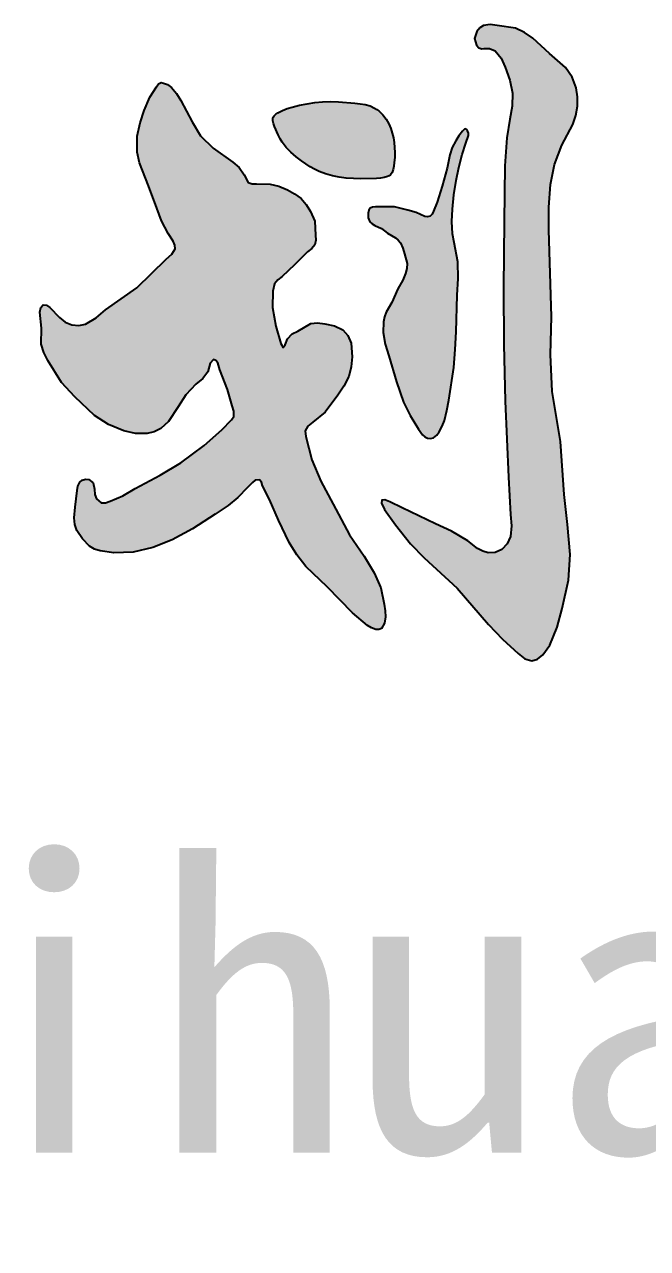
# Model space of a CAD drawing. Extents: x -137808 to 103746506, y -332957 to -111547.
# Drawn here: x 47632 to 48026, y -162863 to -162089 of the extents above; entities that cross this region are included whole.
import ezdxf

# ---------------------------------------------------------------- set-up
doc = ezdxf.new("R2010")
doc.units = 0
doc.header["$LTSCALE"] = 25
doc.header["$MEASUREMENT"] = 0
doc.layers.get('0').update_dxf_attribs({"linetype": 'CONTINUOUS'})
doc.styles.add('宋体', font='', dxfattribs={"width": 0.8})
doc.styles.get('宋体').set_extended_font_data('SimSun')

# ---------------------------------------------------------------- blocks, each defined once
blk = doc.blocks.new('tjnhty')
h = blk.add_hatch(color=256)
h.paths.add_polyline_path([(1269191.98, -1744035.84), (1269199.68, -1744028.61), (1269207.92, -1744020.25), (1269210.65, -1744018.24), (1269212.66, -1744015.89), (1269213.19, -1744013), (1269213.03, -1744009.78), (1269212.52, -1744000.93), (1269209.91, -1743994.71), (1269207.17, -1743990.42), (1269203.87, -1743986.67), (1269199.8, -1743983.56), (1269195.23, -1743981.05), (1269189.86, -1743978.8), (1269184.37, -1743977.43), (1269175.73, -1743977.23), (1269172.88, -1743977.21), (1269170.5, -1743976.43), (1269167.89, -1743971.61), (1269164.76, -1743967.09), (1269160.65, -1743963.57), (1269148.39, -1743954.73), (1269140.35, -1743946.9), (1269134.92, -1743938.06), (1269127.88, -1743924.6), (1269125.2, -1743920.26), (1269121.85, -1743916.37), (1269119.51, -1743914.59), (1269116.83, -1743913.56), (1269115.43, -1743913.27), (1269113.76, -1743914.14), (1269112.41, -1743916.03), (1269108.21, -1743922.59), (1269104.66, -1743930.99), (1269102.03, -1743938.74), (1269100.32, -1743947.14), (1269100.19, -1743957.25), (1269101.67, -1743964.05), (1269107.38, -1743978.64), (1269112.68, -1743992.6), (1269115.66, -1744000.61), (1269119.87, -1744008.68), (1269123.09, -1744013.63), (1269124.13, -1744016.03), (1269124.29, -1744018.32), (1269122.22, -1744021.78), (1269118.64, -1744025.03), (1269100.1, -1744043.02), (1269080.22, -1744056.98), (1269074.22, -1744062.07), (1269067.65, -1744065.95), (1269063.37, -1744066.85), (1269058.99, -1744066.49), (1269054.73, -1744064.7), (1269051.14, -1744061.9), (1269044.91, -1744055.41), (1269042.81, -1744054.08), (1269040.85, -1744053.79), (1269039.36, -1744055.51), (1269038.69, -1744058.38), (1269039.77, -1744068.66), (1269039.5, -1744078.66), (1269041.13, -1744083.92), (1269043.83, -1744088.94), (1269052.32, -1744102.88), (1269060.74, -1744111.91), (1269073.33, -1744123.82), (1269082.05, -1744129.51), (1269091.73, -1744133.56), (1269099.13, -1744135.21), (1269106.62, -1744135.18), (1269111.07, -1744134.05), (1269115.16, -1744132), (1269120.02, -1744127.56), (1269126.16, -1744118.27), (1269131.05, -1744110.74), (1269137.26, -1744104), (1269141.69, -1744100.38), (1269144.87, -1744096.29), (1269146.46, -1744090.69), (1269148.47, -1744088.47), (1269149.95, -1744089.06), (1269151.22, -1744090.59), (1269152.49, -1744095.02), (1269157.35, -1744107.28), (1269160.31, -1744117.63), (1269161.48, -1744121.12), (1269161.47, -1744124.39), (1269160, -1744126.61), (1269153.69, -1744132.9), (1269142.62, -1744142.78), (1269127.8, -1744153.67), (1269114.68, -1744161.5), (1269098.95, -1744170.06), (1269091.25, -1744174.65), (1269083.14, -1744177.9), (1269080.25, -1744178.92), (1269077.46, -1744178.98), (1269074.48, -1744176.54), (1269073.48, -1744173.65), (1269073.27, -1744170.47), (1269072.46, -1744166.28), (1269069.62, -1744164.25), (1269067.46, -1744164.12), (1269065.51, -1744164.76), (1269063.94, -1744166.01), (1269062.78, -1744168.45), (1269062.32, -1744171.28), (1269060.97, -1744181.81), (1269060.29, -1744188.57), (1269060.72, -1744192.67), (1269062.05, -1744196.53), (1269065.7, -1744201.8), (1269070.02, -1744206.53), (1269073.28, -1744208.28), (1269076.92, -1744209.36), (1269085.57, -1744210.58), (1269097.6, -1744210.18), (1269110.17, -1744207.34), (1269122.47, -1744202.34), (1269135.31, -1744195.45), (1269149.64, -1744186.27), (1269157.89, -1744180.68), (1269163.89, -1744175.64), (1269170.01, -1744169.43), (1269173.12, -1744166.1), (1269174.94, -1744164.71), (1269177.62, -1744164.5), (1269178.86, -1744166.04), (1269179.55, -1744168.36), (1269183.95, -1744176.93), (1269189.56, -1744190.07), (1269196.48, -1744204.06), (1269201.27, -1744211.95), (1269206.84, -1744219.25), (1269220.5, -1744232.2), (1269236.5, -1744248.59), (1269245.96, -1744256.53), (1269248.41, -1744258.16), (1269251.17, -1744259.13), (1269253.14, -1744259.14), (1269254.87, -1744258.45), (1269256.65, -1744255.16), (1269257.21, -1744251.16), (1269257.06, -1744247.22), (1269256.55, -1744243.09), (1269254.34, -1744232.71), (1269250.14, -1744223.22), (1269243.73, -1744212.85), (1269234.45, -1744199.16), (1269224.29, -1744179.95), (1269216.41, -1744165.36), (1269210.63, -1744151.87), (1269206.95, -1744136.99), (1269206.42, -1744133.48), (1269208.16, -1744130.5), (1269211.33, -1744128.05), (1269219.22, -1744121.75), (1269227.1, -1744110.89), (1269230.95, -1744105.15), (1269234.04, -1744099.16), (1269235.55, -1744093.11), (1269236.13, -1744086.79), (1269235.57, -1744078.04), (1269233.58, -1744073.32), (1269230.29, -1744069.56), (1269224.98, -1744067.05), (1269218.88, -1744065.81), (1269214.3, -1744065.16), (1269209.98, -1744065.53), (1269201.77, -1744070.39), (1269198.19, -1744072.22), (1269195.24, -1744075.4), (1269193.83, -1744079.15), (1269192.6, -1744080.82), (1269191.2, -1744078.32), (1269187.87, -1744067.34), (1269185.91, -1744055.57), (1269186.02, -1744045.1), (1269187.12, -1744040.58), (1269189.24, -1744038.02)])
h.paths.add_polyline_path([(1269261.6, -1743945.24), (1269260.64, -1743942.27), (1269259.38, -1743939.38), (1269257.67, -1743936.38), (1269255.59, -1743933.63), (1269253.18, -1743931.25), (1269251.85, -1743930.24), (1269250.45, -1743929.37), (1269247.56, -1743928.09), (1269244.47, -1743927.24), (1269241.26, -1743926.69), (1269237.99, -1743926.3), (1269227.62, -1743925.47), (1269222.5, -1743925.34), (1269217.41, -1743925.49), (1269212.61, -1743925.92), (1269207.81, -1743926.63), (1269203.01, -1743927.6), (1269198.19, -1743928.82), (1269195.07, -1743929.76), (1269192.06, -1743930.92), (1269189.28, -1743932.42), (1269188.01, -1743933.34), (1269186.84, -1743934.39), (1269186.37, -1743935.02), (1269186.1, -1743935.75), (1269186.06, -1743937.4), (1269186.48, -1743939.2), (1269187.12, -1743941.01), (1269189.38, -1743946.42), (1269190.62, -1743948.79), (1269192.01, -1743951.01), (1269194.55, -1743954.24), (1269197.51, -1743957.29), (1269200.76, -1743960.16), (1269204.18, -1743962.83), (1269209.6, -1743966.53), (1269212.41, -1743968.14), (1269215.33, -1743969.54), (1269219.45, -1743971.08), (1269223.73, -1743972.24), (1269228.07, -1743973.07), (1269232.39, -1743973.63), (1269237.06, -1743973.98), (1269241.74, -1743974.1), (1269251.62, -1743973.86), (1269254.1, -1743973.71), (1269256.5, -1743973.38), (1269258.65, -1743972.73), (1269259.57, -1743972.23), (1269260.38, -1743971.58), (1269261.46, -1743970.07), (1269262.18, -1743968.18), (1269262.63, -1743966.08), (1269262.9, -1743963.9), (1269263.16, -1743960.61), (1269263.23, -1743957.44), (1269263.11, -1743954.35), (1269262.81, -1743951.28), (1269262.32, -1743948.26)])
h.paths.add_polyline_path([(1269303.27, -1744037.08), (1269303, -1744026.6), (1269300.82, -1744014.32), (1269299.75, -1744008.99), (1269299.29, -1744001.23), (1269299.75, -1743993.41), (1269300.64, -1743984.23), (1269301.95, -1743975.12), (1269303.64, -1743966.94), (1269305.79, -1743958.87), (1269308.2, -1743951.62), (1269309.78, -1743946.78), (1269309.82, -1743945.24), (1269309.26, -1743943.73), (1269308.46, -1743942.87), (1269307.57, -1743942.58), (1269306.05, -1743944.07), (1269303.68, -1743946.9), (1269301.72, -1743950.06), (1269299.58, -1743954.44), (1269298, -1743959.01), (1269296.32, -1743967.45), (1269293.21, -1743978.71), (1269289.9, -1743989), (1269287.57, -1743994.63), (1269286.78, -1743996.42), (1269285.63, -1743997.74), (1269283.98, -1743998.17), (1269282.13, -1743997.94), (1269276.68, -1743995.41), (1269271.44, -1743994.05), (1269263.08, -1743991.91), (1269257.44, -1743991.91), (1269251.03, -1743991.91), (1269249.1, -1743992.04), (1269247.53, -1743992.69), (1269246.71, -1743994.03), (1269246.36, -1743995.8), (1269246.4, -1743998.76), (1269247.34, -1744001.24), (1269248.78, -1744002.6), (1269250.65, -1744003.61), (1269254.72, -1744005.51), (1269258.61, -1744008.42), (1269263.66, -1744011.53), (1269265.38, -1744012.95), (1269266.77, -1744014.64), (1269268.23, -1744018), (1269269.25, -1744021.64), (1269270.95, -1744027.64), (1269270.82, -1744030.87), (1269270.02, -1744034.07), (1269268.32, -1744038.21), (1269265.19, -1744043.72), (1269261.29, -1744052.38), (1269257.82, -1744058.44), (1269256.7, -1744061.47), (1269256.03, -1744064.66), (1269255.87, -1744071.22), (1269257.19, -1744078.79), (1269259.34, -1744086.15), (1269264.32, -1744102.61), (1269268.6, -1744115.27), (1269272.91, -1744123.86), (1269278.15, -1744132.46), (1269280.63, -1744135.98), (1269282.12, -1744137.34), (1269283.89, -1744138.19), (1269285.82, -1744138.38), (1269287.71, -1744137.92), (1269289.73, -1744136.32), (1269291.26, -1744134.1), (1269293.11, -1744130.59), (1269294.54, -1744127), (1269296.15, -1744120.69), (1269297.27, -1744114.18), (1269300.55, -1744093.45), (1269301.47, -1744082.15), (1269301.91, -1744070.8), (1269302.73, -1744047.61)])
h.paths.add_polyline_path([(1269360.69, -1744006.42), (1269360.69, -1743992.1), (1269361.76, -1743977.78), (1269364.23, -1743965.01), (1269368.82, -1743952.94), (1269375.89, -1743939.87), (1269377.78, -1743934.11), (1269378.76, -1743928.1), (1269378.85, -1743922.31), (1269377.98, -1743916.6), (1269375.35, -1743909.77), (1269371.18, -1743903.79), (1269360.97, -1743894.9), (1269350.51, -1743885.23), (1269345.26, -1743881.52), (1269339.52, -1743878.95), (1269328, -1743877.12), (1269323.51, -1743876.55), (1269319.37, -1743877.12), (1269317.04, -1743878.72), (1269315.18, -1743881.04), (1269313.61, -1743885.49), (1269314.92, -1743889.67), (1269316.43, -1743891.33), (1269318.32, -1743892.02), (1269319.5, -1743891.79), (1269323.19, -1743891.75), (1269326.68, -1743893.29), (1269330.58, -1743897.78), (1269333.03, -1743903.47), (1269335.89, -1743911.72), (1269337.54, -1743920), (1269337.33, -1743928.15), (1269336.04, -1743936.36), (1269334.03, -1743948.21), (1269332.87, -1743965.99), (1269332.44, -1744001.03), (1269332.01, -1744042.91), (1269332.11, -1744078.84), (1269333.07, -1744114.77), (1269335.22, -1744162.7), (1269336.41, -1744186.48), (1269336.99, -1744193.51), (1269336.3, -1744200.4), (1269334.3, -1744204.91), (1269330.91, -1744208.48), (1269326.75, -1744210.34), (1269322.29, -1744210.63), (1269318.81, -1744209.64), (1269315.58, -1744207.8), (1269309.35, -1744203.1), (1269299.11, -1744197.01), (1269288.87, -1744192.32), (1269267.85, -1744182.09), (1269260.02, -1744178.33), (1269256.86, -1744177.23), (1269254.91, -1744177.25), (1269254.76, -1744179.32), (1269256.7, -1744183.16), (1269263.54, -1744192.86), (1269273.17, -1744204.87), (1269281.86, -1744213.87), (1269302.63, -1744233.06), (1269322.45, -1744256), (1269331.28, -1744265.22), (1269341.33, -1744274.37), (1269345.5, -1744277.58), (1269349.9, -1744278.97), (1269353.54, -1744277.79), (1269356.8, -1744275.21), (1269361.19, -1744268.94), (1269365.81, -1744257.66), (1269369.14, -1744245.75), (1269373.05, -1744227.86), (1269374.05, -1744211.79), (1269372.51, -1744192.77), (1269370.32, -1744173.79), (1269368.08, -1744140.2), (1269362.7, -1744108.62), (1269361.73, -1744085.13), (1269362.29, -1744061.5)])
at = {"color": 7}
for points in [[(1269319.5, -1743891.79), (1269323.19, -1743891.75), (1269326.68, -1743893.29), (1269330.58, -1743897.78), (1269333.03, -1743903.47), (1269335.89, -1743911.72), (1269337.54, -1743920), (1269337.33, -1743928.15), (1269336.04, -1743936.36), (1269334.03, -1743948.21), (1269332.87, -1743965.99), (1269332.44, -1744001.03), (1269332.01, -1744042.91), (1269332.11, -1744078.84), (1269333.07, -1744114.77), (1269335.22, -1744162.7), (1269336.41, -1744186.48), (1269336.99, -1744193.51), (1269336.3, -1744200.4), (1269334.3, -1744204.91), (1269330.91, -1744208.48), (1269326.75, -1744210.34), (1269322.29, -1744210.63), (1269318.81, -1744209.64), (1269315.58, -1744207.8), (1269309.35, -1744203.1), (1269299.11, -1744197.01), (1269288.87, -1744192.32), (1269267.85, -1744182.09), (1269260.02, -1744178.33), (1269256.86, -1744177.23), (1269254.91, -1744177.25), (1269254.76, -1744179.32), (1269256.7, -1744183.16), (1269263.54, -1744192.86), (1269273.17, -1744204.87), (1269281.86, -1744213.87), (1269302.63, -1744233.06), (1269322.45, -1744256), (1269331.28, -1744265.22), (1269341.33, -1744274.37), (1269345.5, -1744277.58), (1269349.9, -1744278.97), (1269353.54, -1744277.79), (1269356.8, -1744275.21), (1269361.19, -1744268.94), (1269365.81, -1744257.66), (1269369.14, -1744245.75), (1269373.05, -1744227.86), (1269374.05, -1744211.79), (1269372.51, -1744192.77), (1269370.32, -1744173.79), (1269368.08, -1744140.2), (1269362.7, -1744108.62), (1269361.73, -1744085.13), (1269362.29, -1744061.5), (1269360.69, -1744006.42), (1269360.69, -1743992.1), (1269361.76, -1743977.78), (1269364.23, -1743965.01), (1269368.82, -1743952.94), (1269375.89, -1743939.87), (1269377.78, -1743934.11), (1269378.76, -1743928.1), (1269378.85, -1743922.31), (1269377.98, -1743916.6), (1269375.35, -1743909.77), (1269371.18, -1743903.79), (1269360.97, -1743894.9), (1269350.51, -1743885.23), (1269345.26, -1743881.52), (1269339.52, -1743878.95), (1269328, -1743877.12), (1269323.51, -1743876.55), (1269319.37, -1743877.12), (1269317.04, -1743878.72), (1269315.18, -1743881.04), (1269313.61, -1743885.49), (1269314.92, -1743889.67), (1269316.43, -1743891.33), (1269318.32, -1743892.02)], [(1269116.83, -1743913.56), (1269119.51, -1743914.59), (1269121.85, -1743916.37), (1269125.2, -1743920.26), (1269127.88, -1743924.6), (1269134.92, -1743938.06), (1269140.35, -1743946.9), (1269148.39, -1743954.73), (1269160.65, -1743963.57), (1269164.76, -1743967.09), (1269167.89, -1743971.61), (1269170.5, -1743976.43), (1269172.88, -1743977.21), (1269175.73, -1743977.23), (1269184.37, -1743977.43), (1269189.86, -1743978.8), (1269195.23, -1743981.05), (1269199.8, -1743983.56), (1269203.87, -1743986.67), (1269207.17, -1743990.42), (1269209.91, -1743994.71), (1269212.52, -1744000.93), (1269213.03, -1744009.78), (1269213.19, -1744013), (1269212.66, -1744015.89), (1269210.65, -1744018.24), (1269207.92, -1744020.25), (1269199.68, -1744028.61), (1269191.98, -1744035.84), (1269189.24, -1744038.02), (1269187.12, -1744040.58), (1269186.02, -1744045.1), (1269185.91, -1744055.57), (1269187.87, -1744067.34), (1269191.2, -1744078.32), (1269192.6, -1744080.82), (1269193.83, -1744079.15), (1269195.24, -1744075.4), (1269198.19, -1744072.22), (1269201.77, -1744070.39), (1269209.98, -1744065.53), (1269214.3, -1744065.16), (1269218.88, -1744065.81), (1269224.98, -1744067.05), (1269230.29, -1744069.56), (1269233.58, -1744073.32), (1269235.57, -1744078.04), (1269236.13, -1744086.79), (1269235.55, -1744093.11), (1269234.04, -1744099.16), (1269230.95, -1744105.15), (1269227.1, -1744110.89), (1269219.22, -1744121.75), (1269211.33, -1744128.05), (1269208.16, -1744130.5), (1269206.42, -1744133.48), (1269206.95, -1744136.99), (1269210.63, -1744151.87), (1269216.41, -1744165.36), (1269224.29, -1744179.95), (1269234.45, -1744199.16), (1269243.73, -1744212.85), (1269250.14, -1744223.22), (1269254.34, -1744232.71), (1269256.55, -1744243.09), (1269257.06, -1744247.22), (1269257.21, -1744251.16), (1269256.65, -1744255.16), (1269254.87, -1744258.45), (1269253.14, -1744259.14), (1269251.17, -1744259.13), (1269248.41, -1744258.16), (1269245.96, -1744256.53), (1269236.5, -1744248.59), (1269220.5, -1744232.2), (1269206.84, -1744219.25), (1269201.27, -1744211.95), (1269196.48, -1744204.06), (1269189.56, -1744190.07), (1269183.95, -1744176.93), (1269179.55, -1744168.36), (1269178.86, -1744166.04), (1269177.62, -1744164.5), (1269174.94, -1744164.71), (1269173.12, -1744166.1), (1269170.01, -1744169.43), (1269163.89, -1744175.64), (1269157.89, -1744180.68), (1269149.64, -1744186.27), (1269135.31, -1744195.45), (1269122.47, -1744202.34), (1269110.17, -1744207.34), (1269097.6, -1744210.18), (1269085.57, -1744210.58), (1269076.92, -1744209.36), (1269073.28, -1744208.28), (1269070.02, -1744206.53), (1269065.7, -1744201.8), (1269062.05, -1744196.53), (1269060.72, -1744192.67), (1269060.29, -1744188.57), (1269060.97, -1744181.81), (1269062.32, -1744171.28), (1269062.78, -1744168.45), (1269063.94, -1744166.01), (1269065.51, -1744164.76), (1269067.46, -1744164.12), (1269069.62, -1744164.25), (1269072.46, -1744166.28), (1269073.27, -1744170.47), (1269073.48, -1744173.65), (1269074.48, -1744176.54), (1269077.46, -1744178.98), (1269080.25, -1744178.92), (1269083.14, -1744177.9), (1269091.25, -1744174.65), (1269098.95, -1744170.06), (1269114.68, -1744161.5), (1269127.8, -1744153.67), (1269142.62, -1744142.78), (1269153.69, -1744132.9), (1269160, -1744126.61), (1269161.47, -1744124.39), (1269161.48, -1744121.12), (1269160.31, -1744117.63), (1269157.35, -1744107.28), (1269152.49, -1744095.02), (1269151.22, -1744090.59), (1269149.95, -1744089.06), (1269148.47, -1744088.47), (1269146.46, -1744090.69), (1269144.87, -1744096.29), (1269141.69, -1744100.38), (1269137.26, -1744104), (1269131.05, -1744110.74), (1269126.16, -1744118.27), (1269120.02, -1744127.56), (1269115.16, -1744132), (1269111.07, -1744134.05), (1269106.62, -1744135.18), (1269099.13, -1744135.21), (1269091.73, -1744133.56), (1269082.05, -1744129.51), (1269073.33, -1744123.82), (1269060.74, -1744111.91), (1269052.32, -1744102.88), (1269043.83, -1744088.94), (1269041.13, -1744083.92), (1269039.5, -1744078.66), (1269039.77, -1744068.66), (1269038.69, -1744058.38), (1269039.36, -1744055.51), (1269040.85, -1744053.79), (1269042.81, -1744054.08), (1269044.91, -1744055.41), (1269051.14, -1744061.9), (1269054.73, -1744064.7), (1269058.99, -1744066.49), (1269063.37, -1744066.85), (1269067.65, -1744065.95), (1269074.22, -1744062.07), (1269080.22, -1744056.98), (1269100.1, -1744043.02), (1269118.64, -1744025.03), (1269122.22, -1744021.78), (1269124.29, -1744018.32), (1269124.13, -1744016.03), (1269123.09, -1744013.63), (1269119.87, -1744008.68), (1269115.66, -1744000.61), (1269112.68, -1743992.6), (1269107.38, -1743978.64), (1269101.67, -1743964.05), (1269100.19, -1743957.25), (1269100.32, -1743947.14), (1269102.03, -1743938.74), (1269104.66, -1743930.99), (1269108.21, -1743922.59), (1269112.41, -1743916.03), (1269113.76, -1743914.14), (1269115.43, -1743913.27)], [(1269186.84, -1743934.39), (1269188.01, -1743933.34), (1269189.28, -1743932.42), (1269192.06, -1743930.92), (1269195.07, -1743929.76), (1269198.19, -1743928.82), (1269203.01, -1743927.6), (1269207.81, -1743926.63), (1269212.61, -1743925.92), (1269217.41, -1743925.49), (1269222.5, -1743925.34), (1269227.62, -1743925.47), (1269237.99, -1743926.3), (1269241.26, -1743926.69), (1269244.47, -1743927.24), (1269247.56, -1743928.09), (1269250.45, -1743929.37), (1269251.85, -1743930.24), (1269253.18, -1743931.25), (1269255.59, -1743933.63), (1269257.67, -1743936.38), (1269259.38, -1743939.38), (1269260.64, -1743942.27), (1269261.6, -1743945.24), (1269262.32, -1743948.26), (1269262.81, -1743951.28), (1269263.11, -1743954.35), (1269263.23, -1743957.44), (1269263.16, -1743960.61), (1269262.9, -1743963.9), (1269262.63, -1743966.08), (1269262.18, -1743968.18), (1269261.46, -1743970.07), (1269260.38, -1743971.58), (1269259.57, -1743972.23), (1269258.65, -1743972.73), (1269256.5, -1743973.38), (1269254.1, -1743973.71), (1269251.62, -1743973.86), (1269241.74, -1743974.1), (1269237.06, -1743973.98), (1269232.39, -1743973.63), (1269228.07, -1743973.07), (1269223.73, -1743972.24), (1269219.45, -1743971.08), (1269215.33, -1743969.54), (1269212.41, -1743968.14), (1269209.6, -1743966.53), (1269204.18, -1743962.83), (1269200.76, -1743960.16), (1269197.51, -1743957.29), (1269194.55, -1743954.24), (1269192.01, -1743951.01), (1269190.62, -1743948.79), (1269189.38, -1743946.42), (1269187.12, -1743941.01), (1269186.48, -1743939.2), (1269186.06, -1743937.4), (1269186.1, -1743935.75), (1269186.37, -1743935.02)], [(1269306.05, -1743944.07), (1269303.68, -1743946.9), (1269301.72, -1743950.06), (1269299.58, -1743954.44), (1269298, -1743959.01), (1269296.32, -1743967.45), (1269293.21, -1743978.71), (1269289.9, -1743989), (1269287.57, -1743994.63), (1269286.78, -1743996.42), (1269285.63, -1743997.74), (1269283.98, -1743998.17), (1269282.13, -1743997.94), (1269276.68, -1743995.41), (1269271.44, -1743994.05), (1269263.08, -1743991.91), (1269257.44, -1743991.91), (1269251.03, -1743991.91), (1269249.1, -1743992.04), (1269247.53, -1743992.69), (1269246.71, -1743994.03), (1269246.36, -1743995.8), (1269246.4, -1743998.76), (1269247.34, -1744001.24), (1269248.78, -1744002.6), (1269250.65, -1744003.61), (1269254.72, -1744005.51), (1269258.61, -1744008.42), (1269263.66, -1744011.53), (1269265.38, -1744012.95), (1269266.77, -1744014.64), (1269268.23, -1744018), (1269269.25, -1744021.64), (1269270.95, -1744027.64), (1269270.82, -1744030.87), (1269270.02, -1744034.07), (1269268.32, -1744038.21), (1269265.19, -1744043.72), (1269261.29, -1744052.38), (1269257.82, -1744058.44), (1269256.7, -1744061.47), (1269256.03, -1744064.66), (1269255.87, -1744071.22), (1269257.19, -1744078.79), (1269259.34, -1744086.15), (1269264.32, -1744102.61), (1269268.6, -1744115.27), (1269272.91, -1744123.86), (1269278.15, -1744132.46), (1269280.63, -1744135.98), (1269282.12, -1744137.34), (1269283.89, -1744138.19), (1269285.82, -1744138.38), (1269287.71, -1744137.92), (1269289.73, -1744136.32), (1269291.26, -1744134.1), (1269293.11, -1744130.59), (1269294.54, -1744127), (1269296.15, -1744120.69), (1269297.27, -1744114.18), (1269300.55, -1744093.45), (1269301.47, -1744082.15), (1269301.91, -1744070.8), (1269302.73, -1744047.61), (1269303.27, -1744037.08), (1269303, -1744026.6), (1269300.82, -1744014.32), (1269299.75, -1744008.99), (1269299.29, -1744001.23), (1269299.75, -1743993.41), (1269300.64, -1743984.23), (1269301.95, -1743975.12), (1269303.64, -1743966.94), (1269305.79, -1743958.87), (1269308.2, -1743951.62), (1269309.78, -1743946.78), (1269309.82, -1743945.24), (1269309.26, -1743943.73), (1269308.46, -1743942.87), (1269307.57, -1743942.58)]]:
    blk.add_lwpolyline(points, close=True, dxfattribs=at)
at = {"color": 7, "style": '宋体'}
blk.add_text('jingxianguihuajianzhushejiyanjiuyuan', height=184.3738, dxfattribs=at).set_placement((1267730.76, -1744589.83))

msp = doc.modelspace()

# ---------------------------------------------------------------- block references
msp.add_blockref('tjnhty', (-1221397.1, 1581787.08))
msp.add_blockref('tjnhty', (-1221397.1, 1581787.08))

doc.saveas('drawing.dxf')
